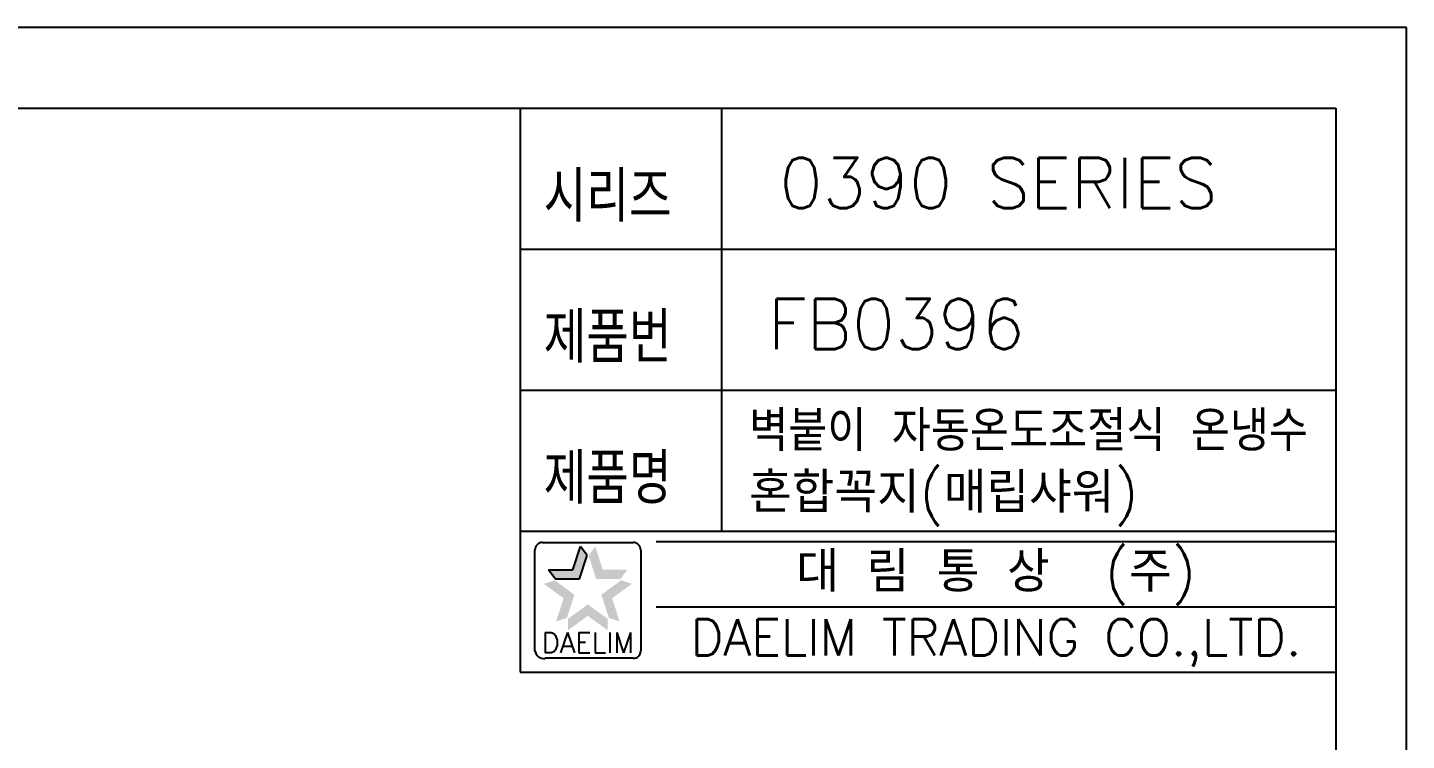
# Model space of a CAD drawing. Extents: x -1640 to -1430, y -4199 to -3902.
# Drawn here: x -1567.2 to -1430.3, y -3972.9 to -3902.1 of the extents above; entities that cross this region are included whole.
import ezdxf
from ezdxf.enums import TextEntityAlignment as Align

# ---------------------------------------------------------------- set-up
doc = ezdxf.new("R2010")
doc.units = 0
doc.header["$LTSCALE"] = 7
doc.layers.get('0').update_dxf_attribs({"color": 2, "linetype": 'CONTINUOUS'})
doc.layers.add('D', color=2, linetype='CONTINUOUS')
doc.layers.add('TXT', color=4, linetype='CONTINUOUS')
doc.styles.add('GHS', font='ROMANS.shx', dxfattribs={"bigfont": 'GHS.shx'})
doc.styles.add('ROMANS', font='romans', dxfattribs={"bigfont": 'GHS.shx'})

# ---------------------------------------------------------------- blocks, each defined once
blk = doc.blocks.new('BORDER')
for p, q in [((1, 1), (0, 1)), ((1, 0), (1, 1))]:
    blk.add_line(p, q)

msp = doc.modelspace()

# ---------------------------------------------------------------- linework, layer by layer
at = {"color": 7}
for p, q in [((-1518.34, -3910.13), (-1518.34, -3966.13)), ((-1498.34, -3910.13), (-1498.34, -3952.13)), ((-1518.34, -3924.13), (-1437.34, -3924.13)), ((-1518.34, -3938.13), (-1437.34, -3938.13)), ((-1518.34, -3952.13), (-1437.34, -3952.13)), ((-1518.34, -3966.13), (-1437.34, -3966.13))]:
    msp.add_line(p, q, dxfattribs=at)
at = {"color": 2, "linetype": 'Continuous'}
for p, q in [((-1516.12, -3953.24), (-1507.12, -3953.24)), ((-1504.84, -3953.13), (-1437.34, -3953.13)), ((-1516.87, -3963.99), (-1516.87, -3953.99)), ((-1506.37, -3953.99), (-1506.37, -3963.99)), ((-1504.84, -3959.63), (-1437.34, -3959.63)), ((-1507.12, -3964.74), (-1515.87, -3964.74))]:
    msp.add_line(p, q, dxfattribs=at)
at = {"color": 2}
for p, q in [((-1513.1, -3955.95), (-1512.36, -3953.64)), ((-1511.69, -3954.55), (-1512.36, -3953.64)), ((-1512.44, -3956.86), (-1511.69, -3954.55)), ((-1514.86, -3956.86), (-1515.53, -3955.95)), ((-1515.53, -3955.95), (-1513.1, -3955.95)), ((-1514.86, -3956.86), (-1512.44, -3956.86))]:
    msp.add_line(p, q, dxfattribs=at)
at = {"color": 2, "linetype": 'Continuous'}
for centre, radius, start, end in [((-1516.12, -3953.99), 0.75, 90, 180), ((-1507.12, -3953.99), 0.75, 0, 90), ((-1515.99, -3963.87), 0.884, 188.1301, 278.1301), ((-1507.12, -3963.99), 0.75, 270, 0)]:
    msp.add_arc(centre, radius, start, end, dxfattribs=at)
at = {"color": 2}
for points in [[(-1513.1, -3955.95), (-1512.44, -3956.86), (-1512.36, -3953.64), (-1511.69, -3954.55)], [(-1510.88, -3953.64), (-1511.54, -3954.55), (-1510.13, -3955.95), (-1510.79, -3956.86)], [(-1515.53, -3955.95), (-1514.86, -3956.86), (-1513.1, -3955.95), (-1512.44, -3956.86)], [(-1510.13, -3955.95), (-1510.79, -3956.86), (-1507.7, -3955.95), (-1508.37, -3956.86)], [(-1514.02, -3958.78), (-1512.95, -3958.43), (-1515.99, -3957.35), (-1514.91, -3957)], [(-1507.25, -3957.35), (-1508.32, -3957), (-1509.21, -3958.78), (-1510.28, -3958.43)], [(-1514.77, -3961.08), (-1513.7, -3960.73), (-1514.02, -3958.78), (-1512.95, -3958.43)], [(-1509.21, -3958.78), (-1510.28, -3958.43), (-1508.46, -3961.08), (-1509.53, -3960.73)], [(-1511.62, -3960.53), (-1511.62, -3959.39), (-1513.58, -3961.95), (-1513.58, -3960.82)], [(-1509.65, -3961.95), (-1509.65, -3960.82), (-1511.62, -3960.53), (-1511.62, -3959.39)]]:
    msp.add_solid(points, dxfattribs=at)
at = {"layer": 'TXT'}
for p, q in [((-1613.34, -3910.13), (-1437.34, -3910.13)), ((-1437.34, -3910.13), (-1437.34, -4191.13))]:
    msp.add_line(p, q, dxfattribs=at)

# ---------------------------------------------------------------- block references
at = {"xscale": 210, "yscale": 297, "zscale": 210}
msp.add_blockref('BORDER', (-1640.34, -4199.13), dxfattribs=at)

# ---------------------------------------------------------------- texts
at = {"color": 7, "style": 'GHS'}
for s, p in [('0390 SERIES', (-1470.84, -3917.55)), ('FB0396', (-1481, -3931.55))]:
    msp.add_text(s, height=5, dxfattribs=at).set_placement(p, align=Align.MIDDLE)
at = {"color": 7, "linetype": 'Continuous'}
for s, height, style, p in [('대 림 통 상  (주)', 4, 'GHS', (-1471.08, -3956.43)), ('DAELIM TRADING CO.,LTD.', 3.6, 'ROMANS', (-1471.08, -3963.2))]:
    msp.add_text(s, height=height, dxfattribs=dict(at, style=style)).set_placement(p, align=Align.MIDDLE)
at = {"color": 2, "linetype": 'Continuous', "style": 'ROMANS'}
msp.add_text('DAELIM', height=2, dxfattribs=at).set_placement((-1511.62, -3964.19), align=Align.CENTER)
at = {"layer": 'D', "style": 'GHS', "width": 0.8}
for s, p in [('시리즈', (-1516, -3921.4)), ('제품번', (-1516, -3935.4)), ('제품명', (-1516, -3949.4))]:
    msp.add_text(s, height=5, dxfattribs=at).set_placement(p)
at = {"layer": 'D', "style": 'GHS', "width": 0.712618}
msp.add_text('벽붙이 자동온도조절식 온냉수', height=4, dxfattribs=at).set_placement((-1495.6, -3944.16), (-1440.11, -3944.16), align=Align.FIT)
at = {"layer": 'D', "style": 'GHS'}
msp.add_text('혼합꼭지(매립샤워)', height=4, dxfattribs=at).set_placement((-1495.6, -3950.28))

doc.saveas('drawing.dxf')
